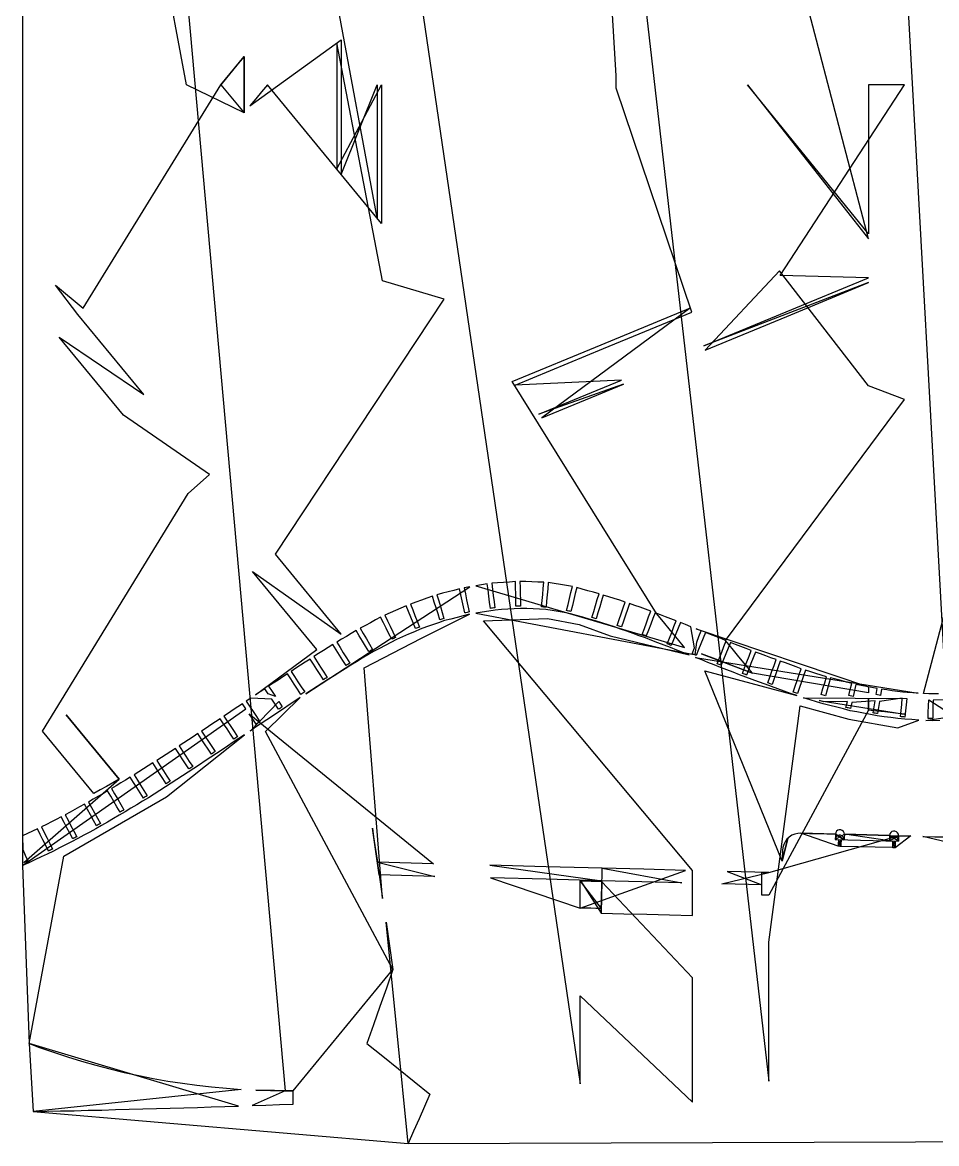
# Model space of a CAD drawing. Header units: metres. Extents: x 0 to 398, y 0 to 500.
# Drawn here: x 0 to 203.7, y 0 to 249.8 of the extents above; entities that cross this region are included whole.
import ezdxf

# ---------------------------------------------------------------- set-up
doc = ezdxf.new("R2010")
doc.units = ezdxf.units.M

msp = doc.modelspace()

# ---------------------------------------------------------------- linework, layer by layer
at = {"layer": 'BODY_OUTLINE', "color": 1}
msp.add_lwpolyline([(397.57, 96.87), (397.57, 499.6), (110.63, 499.6), (3.5, 469.86), (0, 409.86), (0, 61.95), (1.53, 22.27), (2.41, 7.13), (85.91, 0), (379.85, 0.97)], close=True, dxfattribs=at)
at = {"layer": 'BODY_POINTS', "color": 7}
for points in [[(110.63, 499.6), (166.27, 13.89), (166.27, 29.39), (166.27, 44.88), (173.28, 97.55), (184.08, 94.54), (195.04, 92.61), (199.69, 94.37), (198.13, 94.45), (196.58, 94.53), (196.58, 94.53), (195.04, 94.72), (193.5, 94.92), (191.96, 95.11), (190.42, 95.3), (190.42, 95.3), (188.92, 95.59), (187.42, 95.87), (185.92, 96.16), (184.41, 96.45), (184.41, 96.45), (182.92, 96.83), (181.42, 97.21), (179.92, 97.59), (178.42, 97.97), (178.42, 97.97), (176.95, 98.43), (175.48, 98.89), (174.01, 99.35), (197.02, 99.14), (196.89, 97.77), (196.76, 96.4), (196.63, 95.03), (196.63, 95.03), (196.38, 95.05), (196.13, 95.08), (195.88, 95.1), (195.63, 95.12), (195.63, 95.12), (195.76, 96.49), (195.89, 97.86), (196.02, 99.23), (190.96, 98.5), (190.73, 97.15), (190.5, 95.79), (190.5, 95.79), (190.26, 95.83), (190.01, 95.87), (189.76, 95.92), (189.52, 95.96), (189.52, 95.96), (189.74, 97.31), (189.97, 98.67), (184.8, 98.29), (184.52, 96.94), (184.52, 96.94), (184.25, 97), (183.99, 97.06), (183.73, 97.12), (183.47, 97.18), (183.47, 97.18), (183.79, 98.52), (178.56, 98.45), (178.56, 98.45), (178.3, 98.52), (178.04, 98.6), (177.78, 98.67), (177.53, 98.74), (177.53, 98.74), (196.52, 95.66), (196.52, 95.66), (196.32, 95.69), (196.11, 95.71), (195.9, 95.73), (195.69, 95.76), (195.69, 95.76), (193.9, 95.96), (192.11, 96.17), (190.32, 96.37), (188.52, 96.58), (188.52, 99.17), (188.52, 97.87), (188.52, 96.58), (166.27, 55.38), (165.89, 55.38), (165.52, 55.38), (165.14, 55.38), (164.77, 55.38), (164.77, 55.38), (164.77, 56.63), (164.77, 57.88), (164.77, 59.13), (164.77, 60.38), (166.27, 60.38), (157, 60.63), (164.77, 57.62), (155.85, 57.85), (166.27, 60.38), (195.2, 68.6), (195.15, 68.94), (194.98, 69.24), (194.72, 69.47), (194.4, 69.6), (194.05, 69.61), (193.72, 69.5), (193.45, 69.28), (193.27, 68.99), (193.2, 68.65), (183.12, 68.91), (183.07, 69.26), (182.91, 69.56), (182.65, 69.79), (182.32, 69.92), (181.98, 69.93), (181.65, 69.82), (181.37, 69.6), (181.19, 69.3), (181.12, 68.96), (183.09, 67.7), (183.04, 68.05), (182.87, 68.35), (182.61, 68.58), (182.29, 68.71), (181.94, 68.72), (181.61, 68.61), (181.34, 68.39), (181.16, 68.09), (181.09, 67.75), (195.17, 67.4), (195.12, 67.75), (194.95, 68.05), (194.69, 68.28), (194.37, 68.41), (194.02, 68.42), (193.69, 68.31), (193.42, 68.09), (193.24, 67.79), (193.17, 67.45), (195.2, 68.6), (195.19, 68.3), (195.19, 68), (195.18, 67.7), (195.17, 67.4), (193.2, 68.65), (193.19, 68.35), (193.19, 68.05), (193.18, 67.75), (193.17, 67.45), (183.12, 68.91), (183.12, 68.61), (183.11, 68.31), (183.1, 68), (183.09, 67.7), (181.12, 68.96), (181.12, 68.66), (181.11, 68.36), (181.1, 68.06), (181.09, 67.75), (183.12, 68.91), (185.64, 68.85), (188.16, 68.78), (190.68, 68.71), (193.2, 68.65), (195.2, 68.6), (197.9, 68.53), (194.43, 65.92), (194.28, 65.92), (194.13, 65.93), (193.98, 65.93), (193.83, 65.94), (194.47, 67.42), (194.46, 67.04), (194.45, 66.67), (194.44, 66.3), (194.43, 65.92), (193.87, 67.43), (193.86, 67.06), (193.85, 66.69), (193.84, 66.31), (193.83, 65.94), (182.35, 66.22), (182.2, 66.22), (182.05, 66.23), (181.9, 66.23), (181.75, 66.24), (182.39, 67.72), (182.38, 67.34), (182.37, 66.97), (182.36, 66.6), (182.35, 66.22), (181.79, 67.73), (181.78, 67.36), (181.77, 66.98), (181.76, 66.61), (181.75, 66.24), (173.43, 69.17), (175.35, 69.12), (177.28, 69.07), (179.2, 69.01), (181.12, 68.96), (173.43, 69.17), (172.74, 69.12), (172.06, 68.96), (171.42, 68.68), (170.84, 68.3), (170.33, 67.82), (169.92, 67.26), (169.61, 66.63), (169.41, 65.96), (169.33, 65.27), (169.33, 65.27), (169.31, 64.68), (169.3, 64.08), (169.28, 63.49), (169.27, 62.89), (170.52, 68.01), (169.27, 62.89), (152, 105.36), (172.54, 99.81), (172.54, 99.81), (171.12, 100.31), (169.7, 100.82), (168.28, 101.33), (166.87, 101.83), (166.87, 101.83), (165.44, 102.35), (164.01, 102.88), (162.58, 103.4), (161.15, 103.92), (161.15, 103.92), (159.74, 104.46), (158.34, 105.01), (156.93, 105.55), (155.52, 106.09), (155.52, 106.09), (154.13, 106.64), (152.74, 107.2), (151.35, 107.75), (149.95, 108.3), (149.95, 108.3), (199.55, 100.36), (198.35, 100.43), (197.14, 100.51), (197.14, 100.51), (196.15, 100.6), (196.15, 100.6), (194.97, 100.75), (193.78, 100.91), (192.59, 101.06), (191.41, 101.22), (191.41, 101.22), (191.18, 99.86), (190.2, 100.02), (190.42, 101.38), (190.42, 101.38), (189.23, 101.62), (188.03, 101.85), (186.84, 102.09), (185.65, 102.32), (185.65, 102.32), (185.36, 100.98), (185.08, 99.63), (184.11, 99.85), (184.44, 101.19), (184.76, 102.53), (184.76, 102.53), (183.58, 102.83), (182.39, 103.14), (181.2, 103.45), (180.02, 103.75), (180.02, 103.75), (179.65, 102.43), (179.29, 101.1), (178.92, 99.78), (177.93, 100.06), (178.33, 101.37), (178.74, 102.69), (179.14, 104), (179.14, 104), (177.97, 104.37), (176.8, 104.75), (175.63, 105.12), (174.46, 105.49), (174.46, 105.49), (174.02, 104.19), (173.58, 102.89), (173.14, 101.58), (172.7, 100.28), (172.7, 100.28), (172.46, 100.36), (172.23, 100.44), (171.99, 100.52), (171.75, 100.6), (171.75, 100.6), (172.19, 101.9), (172.63, 103.21), (173.07, 104.51), (173.51, 105.81), (173.51, 105.81), (172.35, 106.23), (171.18, 106.65), (170.01, 107.08), (168.84, 107.5), (168.84, 107.5), (168.39, 106.2), (167.94, 104.9), (167.48, 103.6), (167.03, 102.3), (167.03, 102.3), (166.79, 102.39), (166.56, 102.47), (166.32, 102.55), (166.09, 102.63), (166.09, 102.63), (166.54, 103.93), (166.99, 105.23), (167.45, 106.53), (167.9, 107.83), (167.9, 107.83), (166.75, 108.25), (165.6, 108.67), (164.45, 109.1), (163.3, 109.52), (163.3, 109.52), (162.81, 108.24), (162.31, 106.95), (161.82, 105.67), (161.33, 104.39), (161.33, 104.39), (161.09, 104.48), (160.86, 104.57), (160.63, 104.66), (160.39, 104.75), (160.39, 104.75), (160.89, 106.03), (161.38, 107.31), (161.88, 108.6), (162.37, 109.88), (162.37, 109.88), (161.21, 110.33), (160.05, 110.77), (158.9, 111.22), (157.74, 111.67), (157.74, 111.67), (157.23, 110.39), (156.72, 109.11), (156.22, 107.83), (155.71, 106.56), (155.71, 106.56), (155.48, 106.65), (155.24, 106.74), (155.01, 106.83), (154.78, 106.92), (154.78, 106.92), (155.29, 108.2), (155.8, 109.48), (156.3, 110.76), (156.81, 112.04), (156.81, 112.04), (155.65, 112.5), (154.49, 112.96), (153.33, 113.42), (152.17, 113.88), (152.17, 113.88), (151.66, 112.6), (151.15, 111.32), (150.65, 110.05), (150.14, 108.77), (150.14, 108.77), (149.91, 108.86), (150.23, 111.69), (150.73, 112.97), (151.24, 114.25), (151.24, 114.25), (150.08, 114.71), (188.52, 101.76), (188.52, 101.76), (188.52, 100.46), (162.65, 104.8), (158.87, 106.23), (155.1, 107.67), (151.32, 109.1), (162.65, 104.8), (161.14, 106.62), (159.63, 108.45), (158.12, 110.28), (156.62, 112.11), (156.62, 112.11), (196.52, 165.79), (188.52, 168.83), (168.67, 194.43), (152.14, 176.76), (170.33, 184.3), (188.52, 191.83), (151.8, 177.71), (170.16, 185.31), (188.52, 192.92), (168.83, 193.42), (196.52, 235.91), (188.52, 235.91), (188.52, 202.66), (161.54, 235.91), (188.52, 201.58), (168.67, 277.38)], [(57.72, 466.23), (124.27, 13.34), (124.27, 32.91), (149.27, 9.25), (149.27, 23.1), (149.27, 36.95), (129.11, 58.35), (127.9, 58.39), (126.69, 58.42), (125.48, 58.45), (124.27, 58.48), (128.95, 52.36), (127.78, 52.39), (126.61, 52.42), (125.44, 52.45), (124.27, 52.48), (147.73, 60.87), (138.46, 61.11), (129.19, 61.35), (129.19, 61.35), (116.66, 61.68), (104.13, 62.01), (129.11, 58.55), (129.13, 59.25), (129.15, 59.95), (129.17, 60.65), (129.19, 61.35), (146.94, 58.09), (138.03, 58.32), (129.11, 58.55), (129.11, 58.55), (116.71, 58.88), (104.3, 59.2), (124.27, 52.48), (124.27, 52.48), (124.27, 54.03), (124.27, 55.58), (124.27, 57.13), (124.27, 58.68), (128.92, 51.34), (128.93, 51.6), (128.94, 51.85), (128.94, 52.1), (128.95, 52.36), (128.95, 52.36), (128.99, 53.91), (129.03, 55.46), (129.07, 57.01), (129.11, 58.55), (128.92, 51.34), (134.01, 51.21), (139.1, 51.08), (144.18, 50.94), (149.27, 50.81), (149.27, 50.81), (149.27, 50.81), (149.27, 53.31), (149.27, 55.82), (149.27, 58.32), (149.27, 60.83), (102.74, 116.5), (117, 116.97), (124.06, 115.64), (130.96, 113.15), (130.96, 113.15), (148.56, 108.86), (147.17, 109.41), (145.78, 109.97), (144.38, 110.52), (144.38, 110.52), (142.99, 111.05), (141.6, 111.59), (140.21, 112.12), (138.82, 112.65), (138.82, 112.65), (137.44, 113.15), (136.05, 113.65), (134.66, 114.15), (133.28, 114.65), (133.28, 114.65), (131.88, 115.11), (130.48, 115.56), (129.09, 116.02), (127.69, 116.47), (127.69, 116.47), (126.28, 116.87), (124.88, 117.26), (123.47, 117.65), (122.07, 118.05), (122.07, 118.05), (120.71, 118.29), (119.35, 118.53), (117.99, 118.77), (116.62, 119.01), (116.62, 119.01), (115.21, 119.07), (113.8, 119.13), (112.39, 119.19), (110.97, 119.24), (110.97, 119.24), (109.56, 119.15), (108.14, 119.06), (106.72, 118.97), (105.31, 118.88), (105.31, 118.88), (103.88, 118.65), (102.46, 118.42), (101.03, 118.18), (149.67, 108.95), (149.44, 109.05), (149.21, 109.14), (149.21, 109.14), (149.72, 110.42), (148.92, 115.17), (147.76, 115.63), (146.6, 116.09), (146.6, 116.09), (146.09, 114.82), (145.58, 113.54), (145.08, 112.26), (144.57, 110.98), (144.57, 110.98), (144.34, 111.07), (144.12, 111.16), (143.89, 111.25), (143.67, 111.33), (143.67, 111.33), (144.16, 112.62), (144.65, 113.9), (145.14, 115.19), (145.63, 116.47), (145.63, 116.47), (144.47, 116.92), (143.3, 117.36), (142.13, 117.81), (140.97, 118.26), (140.97, 118.26), (140.48, 116.97), (139.98, 115.69), (139.49, 114.4), (139, 113.12), (139, 113.12), (138.78, 113.2), (138.55, 113.29), (138.33, 113.38), (138.11, 113.46), (138.11, 113.46), (138.58, 114.75), (139.05, 116.05), (139.52, 117.34), (139.99, 118.63), (139.99, 118.63), (138.8, 119.05), (137.61, 119.48), (136.42, 119.9), (135.24, 120.32), (135.24, 120.32), (134.79, 119.03), (134.34, 117.73), (133.89, 116.43), (133.44, 115.13), (133.44, 115.13), (133.2, 115.21), (132.97, 115.29), (132.73, 115.37), (132.5, 115.45), (132.5, 115.45), (132.94, 116.75), (133.39, 118.05), (133.84, 119.35), (134.29, 120.65), (134.29, 120.65), (133.08, 121.04), (131.86, 121.43), (130.64, 121.82), (129.42, 122.21), (129.42, 122.21), (129.03, 120.9), (128.63, 119.58), (128.23, 118.27), (127.83, 116.95), (127.83, 116.95), (127.59, 117.02), (127.36, 117.09), (127.12, 117.17), (126.88, 117.24), (126.88, 117.24), (127.28, 118.55), (127.67, 119.87), (128.07, 121.19), (128.47, 122.5), (128.47, 122.5), (127.23, 122.85), (125.99, 123.19), (124.74, 123.53), (123.5, 123.87), (123.5, 123.87), (123.17, 122.54), (122.85, 121.2), (122.52, 119.87), (122.19, 118.53), (122.19, 118.53), (121.95, 118.59), (121.7, 118.65), (121.46, 118.71), (121.22, 118.77), (121.22, 118.77), (121.55, 120.11), (121.88, 121.44), (122.2, 122.78), (122.53, 124.11), (122.53, 124.11), (121.19, 124.33), (119.85, 124.55), (118.5, 124.77), (117.16, 124.99), (117.16, 124.99), (117.04, 123.62), (116.91, 122.25), (116.79, 120.88), (116.67, 119.51), (116.67, 119.51), (116.42, 119.53), (116.17, 119.55), (115.92, 119.57), (115.67, 119.6), (115.67, 119.6), (115.8, 120.97), (115.92, 122.34), (116.04, 123.71), (116.16, 125.07), (116.16, 125.07), (114.83, 125.12), (113.5, 125.16), (112.17, 125.2), (110.84, 125.24), (110.84, 125.24), (110.87, 123.87), (110.9, 122.49), (110.93, 121.12), (110.96, 119.74), (110.96, 119.74), (110.71, 119.74), (110.46, 119.73), (110.21, 119.73), (109.96, 119.72), (109.96, 119.72), (109.93, 121.1), (109.9, 122.47), (109.87, 123.85), (109.84, 125.22), (109.84, 125.22), (108.52, 125.12), (107.19, 125.03), (105.87, 124.93), (104.55, 124.83), (104.55, 124.83), (104.72, 123.47), (104.89, 122.11), (105.07, 120.74), (105.24, 119.38), (105.24, 119.38), (105, 119.35), (104.75, 119.32), (104.5, 119.28), (104.25, 119.25), (104.25, 119.25), (104.08, 120.62), (103.9, 121.98), (103.73, 123.34), (103.56, 124.71), (103.56, 124.71), (102.27, 124.49), (100.99, 124.27), (147.54, 110.54), (147.54, 110.54), (145.98, 112.44), (144.41, 114.34), (142.85, 116.24), (141.29, 118.13), (141.29, 118.13), (109.1, 169.76), (128.95, 177.98), (148.81, 186.21), (115.75, 161.69), (133.94, 169.23), (115.08, 162.5), (133.44, 170.1), (109.76, 168.95), (129.45, 177.11), (149.14, 185.26), (132.26, 235.17), (132.27, 235.85), (132.28, 236.52), (132.28, 237.2), (132.29, 237.88), (128.95, 293.83)], [(18.03, 463.12), (58.56, 11.78), (59.01, 11.78), (59.45, 11.78), (59.89, 11.78), (60.33, 11.78), (51.99, 11.91), (55.28, 11.81), (58.56, 11.78), (51.19, 8.46), (54.23, 8.56), (57.28, 8.67), (60.33, 8.78), (60.33, 8.78), (60.33, 9.53), (60.33, 10.28), (60.33, 11.03), (60.33, 11.78), (82.55, 38.78), (81.1, 34.66), (79.65, 30.54), (78.2, 26.42), (76.75, 22.29), (76.75, 22.29), (80.26, 19.47), (83.77, 16.64), (87.29, 13.82), (90.8, 10.99), (90.8, 10.99), (89.58, 8.25), (88.36, 5.5), (87.13, 2.75), (85.91, 0), (85.91, 0), (81.02, 49.32), (81.79, 44.05), (82.55, 38.78), (54.12, 91.84), (61.91, 99.37), (60.66, 98.55), (59.41, 97.72), (58.16, 96.89), (58.16, 96.89), (56.92, 96.07), (55.68, 95.24), (54.44, 94.41), (53.19, 93.59), (53.19, 93.59), (51.95, 92.75), (50.71, 91.91), (57.13, 98.46), (57.89, 97.31), (57.89, 97.31), (57.68, 97.17), (57.47, 97.04), (57.26, 96.9), (57.06, 96.76), (57.06, 96.76), (56.3, 97.91), (55.54, 99.05), (50.89, 99.26), (49.85, 98.56), (49.85, 98.56), (50.61, 97.42), (51.38, 96.28), (52.15, 95.14), (52.91, 94), (52.91, 94), (52.71, 93.86), (52.5, 93.72), (52.29, 93.58), (52.09, 93.44), (52.09, 93.44), (51.32, 94.58), (50.55, 95.73), (91.6, 62.34), (79.08, 62.67), (91.89, 59.53), (79.48, 59.85), (77.97, 70.24), (78.25, 68.34), (78.52, 66.45), (78.8, 64.56), (79.08, 62.67), (79.08, 62.67), (79.18, 61.96), (79.28, 61.26), (79.38, 60.56), (79.48, 59.85), (79.48, 59.85), (80.25, 54.59), (76.15, 106.01), (76.15, 106.01), (88.89, 112.58), (99.61, 117.95), (99.61, 117.95), (98.22, 117.59), (96.84, 117.23), (95.45, 116.87), (94.07, 116.52), (94.07, 116.52), (92.71, 116.04), (91.35, 115.57), (90, 115.1), (88.64, 114.63), (88.64, 114.63), (87.32, 114.05), (86, 113.47), (84.68, 112.9), (83.36, 112.32), (83.36, 112.32), (82.08, 111.65), (80.8, 110.98), (79.52, 110.31), (78.24, 109.64), (78.24, 109.64), (76.98, 108.88), (75.72, 108.12), (74.46, 107.36), (73.2, 106.6), (73.2, 106.6), (71.94, 105.81), (70.68, 105.02), (69.42, 104.23), (68.16, 103.44), (68.16, 103.44), (66.91, 102.63), (65.66, 101.82), (64.41, 101.01), (63.16, 100.2), (63.16, 100.2), (99.7, 124.05), (98.42, 123.83), (98.42, 123.83), (98.69, 122.48), (98.96, 121.13), (99.24, 119.79), (99.51, 118.44), (99.51, 118.44), (99.28, 118.39), (99.05, 118.34), (98.82, 118.28), (98.59, 118.23), (98.59, 118.23), (98.29, 119.57), (97.98, 120.92), (97.68, 122.26), (97.38, 123.6), (97.38, 123.6), (96.12, 123.26), (94.87, 122.93), (93.61, 122.6), (92.36, 122.27), (92.36, 122.27), (92.75, 120.95), (93.14, 119.63), (93.53, 118.31), (93.92, 117), (93.92, 117), (93.7, 116.92), (93.47, 116.85), (93.25, 116.78), (93.02, 116.71), (93.02, 116.71), (92.6, 118.02), (92.18, 119.33), (91.76, 120.64), (91.34, 121.95), (91.34, 121.95), (90.12, 121.52), (88.9, 121.08), (87.68, 120.65), (86.46, 120.22), (86.46, 120.22), (86.96, 118.94), (87.46, 117.65), (87.96, 116.37), (88.46, 115.09), (88.46, 115.09), (88.24, 115), (88.02, 114.92), (87.8, 114.83), (87.58, 114.74), (87.58, 114.74), (87.05, 116.01), (86.53, 117.28), (86, 118.55), (85.48, 119.83), (85.48, 119.83), (84.3, 119.3), (83.12, 118.78), (81.94, 118.26), (80.76, 117.73), (80.76, 117.73), (81.35, 116.49), (81.95, 115.25), (82.54, 114.01), (83.14, 112.77), (83.14, 112.77), (82.93, 112.67), (82.71, 112.57), (82.5, 112.46), (82.28, 112.36), (82.28, 112.36), (81.66, 113.59), (81.05, 114.82), (80.43, 116.04), (79.81, 117.27), (79.81, 117.27), (78.67, 116.67), (77.54, 116.06), (76.4, 115.46), (75.26, 114.85), (75.26, 114.85), (75.94, 113.66), (76.62, 112.47), (77.31, 111.27), (77.99, 110.08), (77.99, 110.08), (77.78, 109.96), (77.57, 109.84), (77.37, 109.72), (77.16, 109.6), (77.16, 109.6), (76.46, 110.79), (75.75, 111.97), (75.05, 113.15), (74.35, 114.33), (74.35, 114.33), (73.27, 113.67), (72.19, 113.01), (71.12, 112.36), (70.04, 111.7), (70.04, 111.7), (70.76, 110.53), (71.49, 109.36), (72.21, 108.19), (72.94, 107.02), (72.94, 107.02), (72.72, 106.89), (72.51, 106.76), (72.3, 106.63), (72.09, 106.5), (72.09, 106.5), (71.36, 107.66), (70.64, 108.83), (69.91, 110), (69.19, 111.17), (69.19, 111.17), (68.12, 110.5), (67.06, 109.83), (65.99, 109.16), (64.92, 108.49), (64.92, 108.49), (65.66, 107.33), (66.41, 106.17), (67.15, 105.02), (67.89, 103.86), (67.89, 103.86), (67.68, 103.72), (67.47, 103.59), (67.26, 103.45), (67.05, 103.32), (67.05, 103.32), (66.31, 104.48), (65.56, 105.63), (64.82, 106.79), (64.08, 107.95), (64.08, 107.95), (63.02, 107.26), (61.97, 106.58), (60.91, 105.89), (59.86, 105.21), (59.86, 105.21), (60.61, 104.06), (61.37, 102.91), (62.13, 101.76), (62.89, 100.62), (62.89, 100.62), (62.68, 100.48), (62.47, 100.34), (62.26, 100.2), (62.06, 100.07), (62.06, 100.07), (61.3, 101.21), (60.54, 102.36), (59.78, 103.51), (59.02, 104.65), (59.02, 104.65), (57.98, 103.97), (56.94, 103.28), (55.9, 102.59), (54.86, 101.9), (54.86, 101.9), (55.61, 100.75), (56.37, 99.61), (54.78, 100.2), (54.02, 101.35), (54.02, 101.35), (52.98, 100.65), (51.93, 99.96), (65.57, 110.08), (51.23, 127.47), (71.03, 113.51), (56.36, 131.31), (93.95, 188.14), (80.22, 192.22), (70.02, 245.28), (70.02, 235.91), (70.02, 226.54), (70.02, 217.17), (80.02, 235.91), (80.02, 220.47), (80.02, 205.03), (54.57, 235.91), (54.57, 235.91), (53.27, 234.34), (51.98, 232.76), (50.68, 231.19), (71.02, 245.89), (71.02, 235.91), (71.02, 225.93), (71.02, 215.95), (79.02, 235.91), (79.02, 221.08), (79.02, 206.25), (70.02, 254.65)], [(186.44, 450.47), (206.17, 92.14)], [(1.53, 22.27), (2.1, 22.06), (2.66, 21.85), (3.23, 21.65), (3.8, 21.44), (3.8, 21.44), (6.9, 20.35), (10.02, 19.32), (13.17, 18.35), (16.33, 17.45), (19.51, 16.62), (22.7, 15.85), (25.92, 15.14), (29.14, 14.51), (32.38, 13.93), (35.63, 13.43), (38.89, 12.99), (42.15, 12.62), (45.43, 12.32), (48.71, 12.08), (2.41, 7.13), (5.46, 7.2), (8.51, 7.26), (11.56, 7.33), (14.61, 7.41), (17.66, 7.48), (20.7, 7.56), (23.75, 7.64), (26.8, 7.72), (29.85, 7.8), (32.9, 7.89), (35.95, 7.98), (38.99, 8.07), (42.04, 8.16), (45.09, 8.26), (48.14, 8.36), (1.53, 22.27), (9.2, 64.03), (32.1, 77.25), (49.46, 91.08), (48.22, 90.24), (48.22, 90.24), (46.97, 89.41), (45.72, 88.57), (44.47, 87.74), (43.22, 86.9), (43.22, 86.9), (41.97, 86.07), (40.72, 85.25), (39.47, 84.42), (38.22, 83.59), (38.22, 83.59), (36.95, 82.77), (35.69, 81.94), (34.43, 81.12), (33.16, 80.29), (33.16, 80.29), (31.89, 79.49), (30.61, 78.68), (29.33, 77.88), (28.06, 77.07), (28.06, 77.07), (26.77, 76.28), (25.47, 75.5), (24.18, 74.71), (22.89, 73.93), (22.89, 73.93), (21.58, 73.17), (20.27, 72.4), (18.96, 71.64), (17.65, 70.88), (17.65, 70.88), (16.32, 70.15), (14.99, 69.41), (13.65, 68.68), (12.32, 67.94), (12.32, 67.94), (10.97, 67.25), (9.61, 66.55), (8.26, 65.86), (6.91, 65.16), (6.91, 65.16), (5.53, 64.51), (4.15, 63.86), (2.78, 63.21), (1.4, 62.55), (1.4, 62.55), (0, 61.95), (49.78, 96.87), (49.02, 98.01), (49.02, 98.01), (47.98, 97.31), (46.94, 96.61), (45.91, 95.92), (44.87, 95.22), (44.87, 95.22), (45.64, 94.08), (46.41, 92.94), (47.17, 91.8), (47.94, 90.66), (47.94, 90.66), (47.73, 90.52), (47.53, 90.38), (47.32, 90.24), (47.11, 90.1), (47.11, 90.1), (46.34, 91.24), (45.58, 92.38), (44.81, 93.52), (44.04, 94.66), (44.04, 94.66), (43.01, 93.97), (41.97, 93.28), (40.94, 92.59), (39.9, 91.9), (39.9, 91.9), (40.66, 90.76), (41.42, 89.61), (42.18, 88.46), (42.94, 87.32), (42.94, 87.32), (42.73, 87.18), (42.52, 87.04), (42.32, 86.9), (42.11, 86.77), (42.11, 86.77), (41.35, 87.91), (40.59, 89.06), (39.83, 90.21), (39.07, 91.35), (39.07, 91.35), (38.03, 90.66), (36.99, 89.97), (35.95, 89.28), (34.91, 88.59), (34.91, 88.59), (35.66, 87.45), (36.42, 86.3), (37.18, 85.15), (37.94, 84.01), (37.94, 84.01), (37.73, 83.87), (37.53, 83.73), (37.32, 83.59), (37.11, 83.46), (37.11, 83.46), (36.35, 84.6), (35.59, 85.75), (34.83, 86.9), (34.07, 88.04), (34.07, 88.04), (33.03, 87.37), (32, 86.69), (30.96, 86.02), (29.92, 85.34), (29.92, 85.34), (30.66, 84.19), (31.41, 83.03), (32.15, 81.87), (32.89, 80.71), (32.89, 80.71), (32.68, 80.58), (32.47, 80.44), (32.26, 80.31), (32.05, 80.18), (32.05, 80.18), (31.31, 81.33), (30.57, 82.49), (29.82, 83.65), (29.08, 84.8), (29.08, 84.8), (28.03, 84.14), (26.98, 83.48), (25.94, 82.82), (24.89, 82.17), (24.89, 82.17), (25.61, 81), (26.34, 79.83), (27.07, 78.66), (27.79, 77.5), (27.79, 77.5), (27.58, 77.36), (27.37, 77.23), (27.16, 77.1), (26.94, 76.97), (26.94, 76.97), (26.22, 78.13), (25.49, 79.3), (24.77, 80.47), (24.04, 81.64), (24.04, 81.64), (22.98, 81), (21.93, 80.36), (20.87, 79.72), (19.81, 79.08), (19.81, 79.08), (20.52, 77.9), (21.22, 76.72), (21.93, 75.54), (22.63, 74.36), (22.63, 74.36), (22.42, 74.23), (22.21, 74.1), (21.99, 73.97), (21.78, 73.84), (21.78, 73.84), (21.07, 75.02), (20.37, 76.2), (19.66, 77.38), (18.96, 78.56), (18.96, 78.56), (17.89, 77.95), (16.82, 77.33), (15.75, 76.72), (14.69, 76.1), (14.69, 76.1), (15.37, 74.9), (16.05, 73.71), (16.73, 72.51), (17.41, 71.32), (17.41, 71.32), (17.19, 71.19), (16.97, 71.07), (16.75, 70.95), (16.54, 70.82), (16.54, 70.82), (15.86, 72.02), (15.18, 73.21), (14.5, 74.41), (13.82, 75.6), (13.82, 75.6), (12.74, 75.02), (11.67, 74.43), (10.6, 73.84), (9.52, 73.25), (9.52, 73.25), (10.16, 72.03), (10.81, 70.81), (11.45, 69.6), (12.09, 68.38), (12.09, 68.38), (11.87, 68.27), (11.65, 68.15), (11.43, 68.03), (11.2, 67.92), (11.2, 67.92), (10.56, 69.13), (9.92, 70.35), (9.28, 71.57), (8.64, 72.78), (8.64, 72.78), (7.55, 72.22), (6.45, 71.67), (5.36, 71.11), (4.27, 70.55), (4.27, 70.55), (4.87, 69.32), (5.48, 68.08), (6.08, 66.85), (6.69, 65.61), (6.69, 65.61), (6.46, 65.5), (6.24, 65.39), (6.02, 65.28), (5.79, 65.17), (5.79, 65.17), (5.19, 66.41), (4.58, 67.64), (3.98, 68.88), (3.37, 70.11), (3.37, 70.11), (2.27, 69.59), (1.16, 69.07), (0.05, 68.55), (0.07, 65.52), (0.63, 64.27), (1.2, 63.01), (1.2, 63.01), (0.97, 62.91), (0.74, 62.81), (0.51, 62.7), (0.29, 62.6), (0.29, 62.6), (21.55, 81.22), (9.74, 95.55), (21.55, 81.22), (20.14, 80.41), (18.74, 79.59), (17.33, 78.78), (15.93, 77.97), (15.93, 77.97), (4.49, 91.85), (36.89, 144.87), (41.69, 149.1), (22.55, 162.27), (8.2, 179.66), (27.02, 166.9), (12.35, 184.7), (7.4, 191.27), (13.52, 186.12), (44.2, 235.91), (49.38, 242.2), (49.38, 229.62), (49.38, 242.2), (48.09, 240.62), (46.79, 239.05), (45.5, 237.48), (44.2, 235.91), (49.38, 229.62), (36.55, 235.91), (31.28, 264.16)], [(204.1, 100.22), (202.9, 100.2), (202.9, 100.2), (201.96, 100.22), (201.96, 100.22), (200.75, 100.29), (239.53, 247.41)], [(204.36, 94.24), (202.8, 94.2), (202.8, 94.2), (201.24, 94.28), (227.26, 98.35)], [(207.77, 98.9), (202.87, 98.82), (202.85, 97.45), (202.83, 96.07), (202.81, 94.7), (202.81, 94.7), (202.54, 94.71), (202.28, 94.71), (202.02, 94.72), (201.76, 94.72), (201.76, 94.72), (201.81, 96.1), (201.86, 97.47), (201.91, 98.84), (249.67, 68.04)], [(205.97, 67.13), (200.6, 68.45), (203.3, 68.38), (206, 68.31)]]:
    msp.add_lwpolyline(points, dxfattribs=at)

doc.saveas('drawing.dxf')
